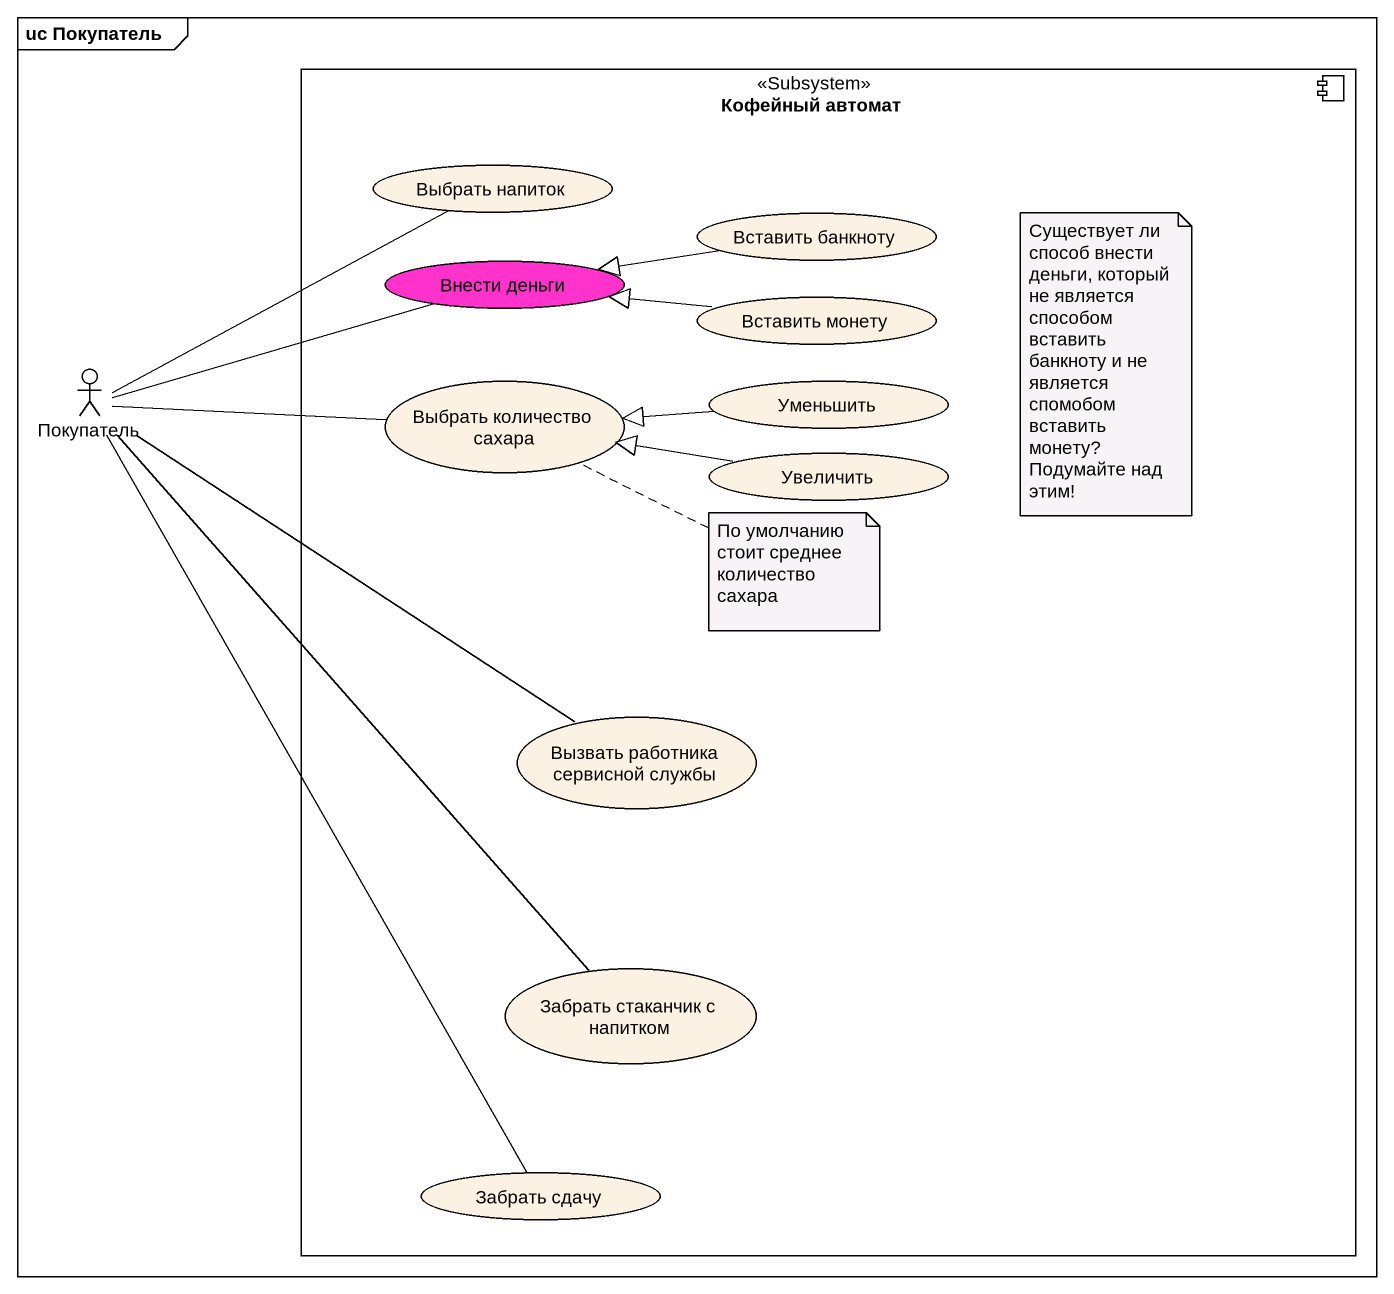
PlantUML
@startuml
mainframe uc Покупатель
component "Кофейный автомат" as Кофейный_автомат <<Subsystem>> {
  usecase "Выбрать напиток" as Выбрать_напиток
  usecase "Вставить банкноту" as Вставить_банкноту
  usecase "Внести деньги" as Внести_деньги #FF33CC
  usecase "Вставить монету" as Вставить_монету
  usecase "Выбрать количество сахара" as Выбрать_количество_сахара
  usecase Уменьшить
  usecase Увеличить
  usecase "Вызвать работника сервисной службы" as Вызвать_работника_сервисной
  usecase "Забрать стаканчик с напитком" as Забрать_стаканчик_с_напитком
  usecase "Забрать сдачу" as Забрать_сдачу
}
actor Покупатель
Вставить_банкноту -left-|> Внести_деньги
Вставить_монету -left-|> Внести_деньги
Покупатель -right- Выбрать_напиток
Покупатель -right- Внести_деньги
Покупатель -right- Выбрать_количество_сахара
Покупатель -- Вызвать_работника_сервисной
Покупатель -- Забрать_стаканчик_с_напитком
Покупатель -- Забрать_сдачу
Уменьшить -left-|> Выбрать_количество_сахара
Увеличить -left-|> Выбрать_количество_сахара
note as N1
  Существует ли способ внести деньги, который не является способом вставить банкноту и не является спомобом вставить монету?
  Подумайте над этим!
end note
note right of Выбрать_количество_сахара : По умолчанию стоит среднее количество сахара
@enduml
